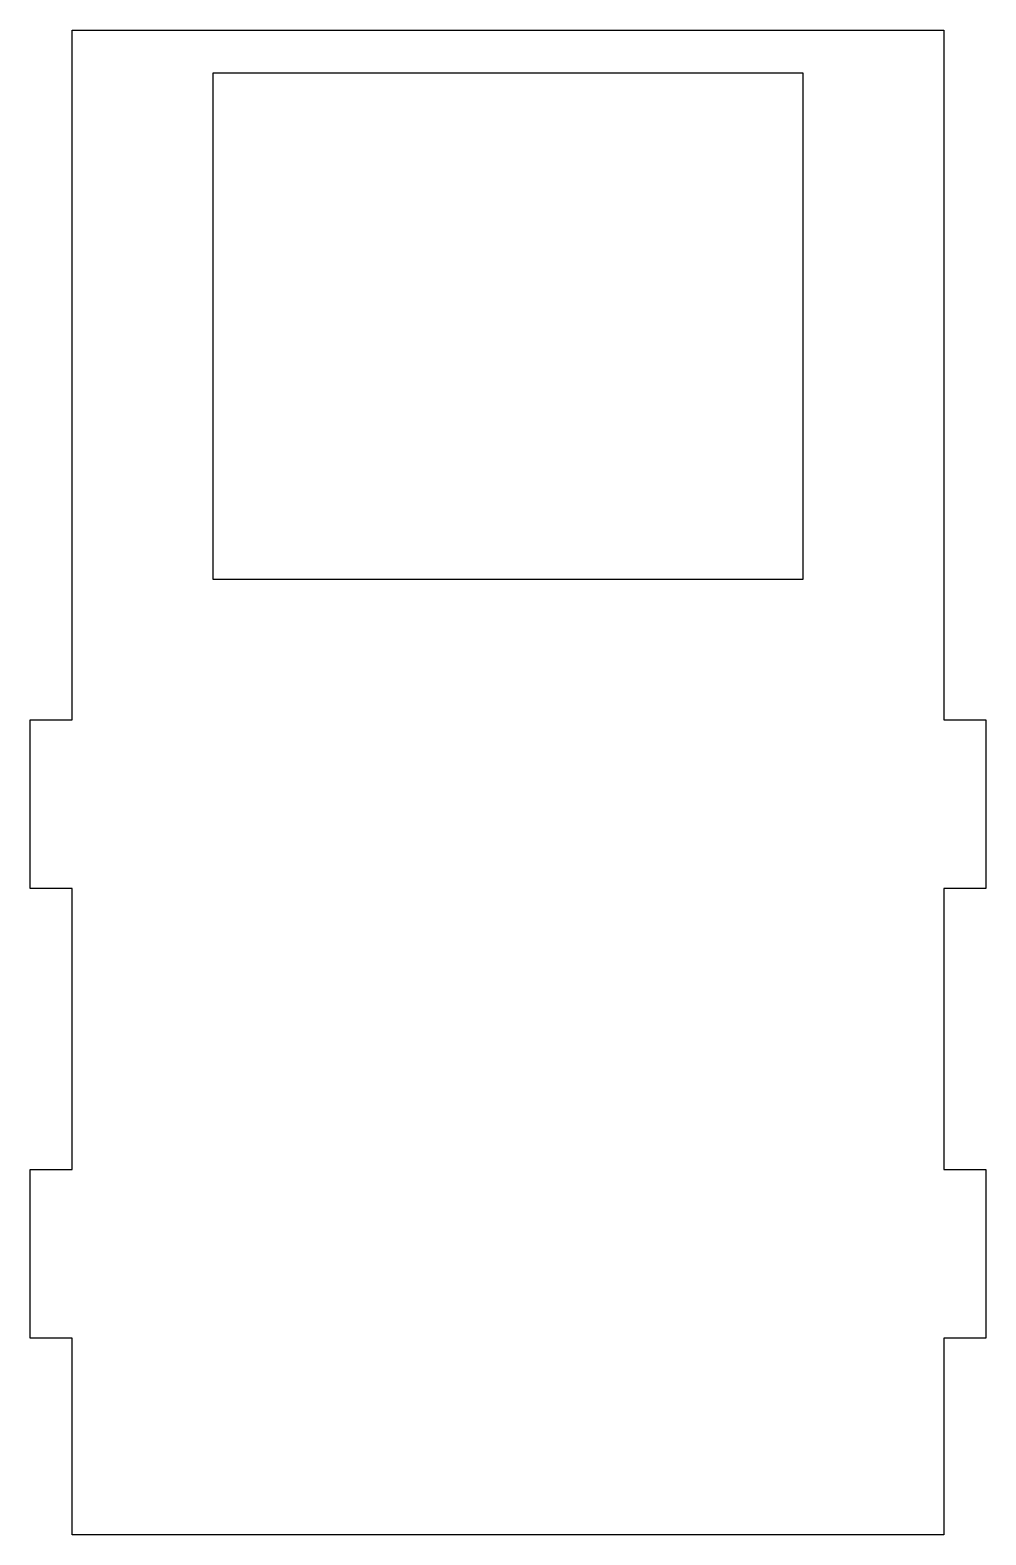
# Model space of a CAD drawing. Header units: millimetres. Extents: x -3 to 65, y 0 to 107.
import ezdxf

# ---------------------------------------------------------------- set-up
doc = ezdxf.new("R2010")
doc.units = ezdxf.units.MM

msp = doc.modelspace()

# ---------------------------------------------------------------- linework, layer by layer
for points in [[(0, 26), (0, 46), (-3, 46), (-3, 58), (0, 58), (0, 107.08), (62, 107.08), (62, 58), (65, 58), (65, 46), (62, 46), (62, 26), (65, 26), (65, 14), (62, 14), (62, 0), (0, 0), (0, 14), (-3, 14), (-3, 26)], [(52, 104), (10, 104), (10, 68), (52, 68)]]:
    msp.add_lwpolyline(points, close=True)

doc.saveas('drawing.dxf')
